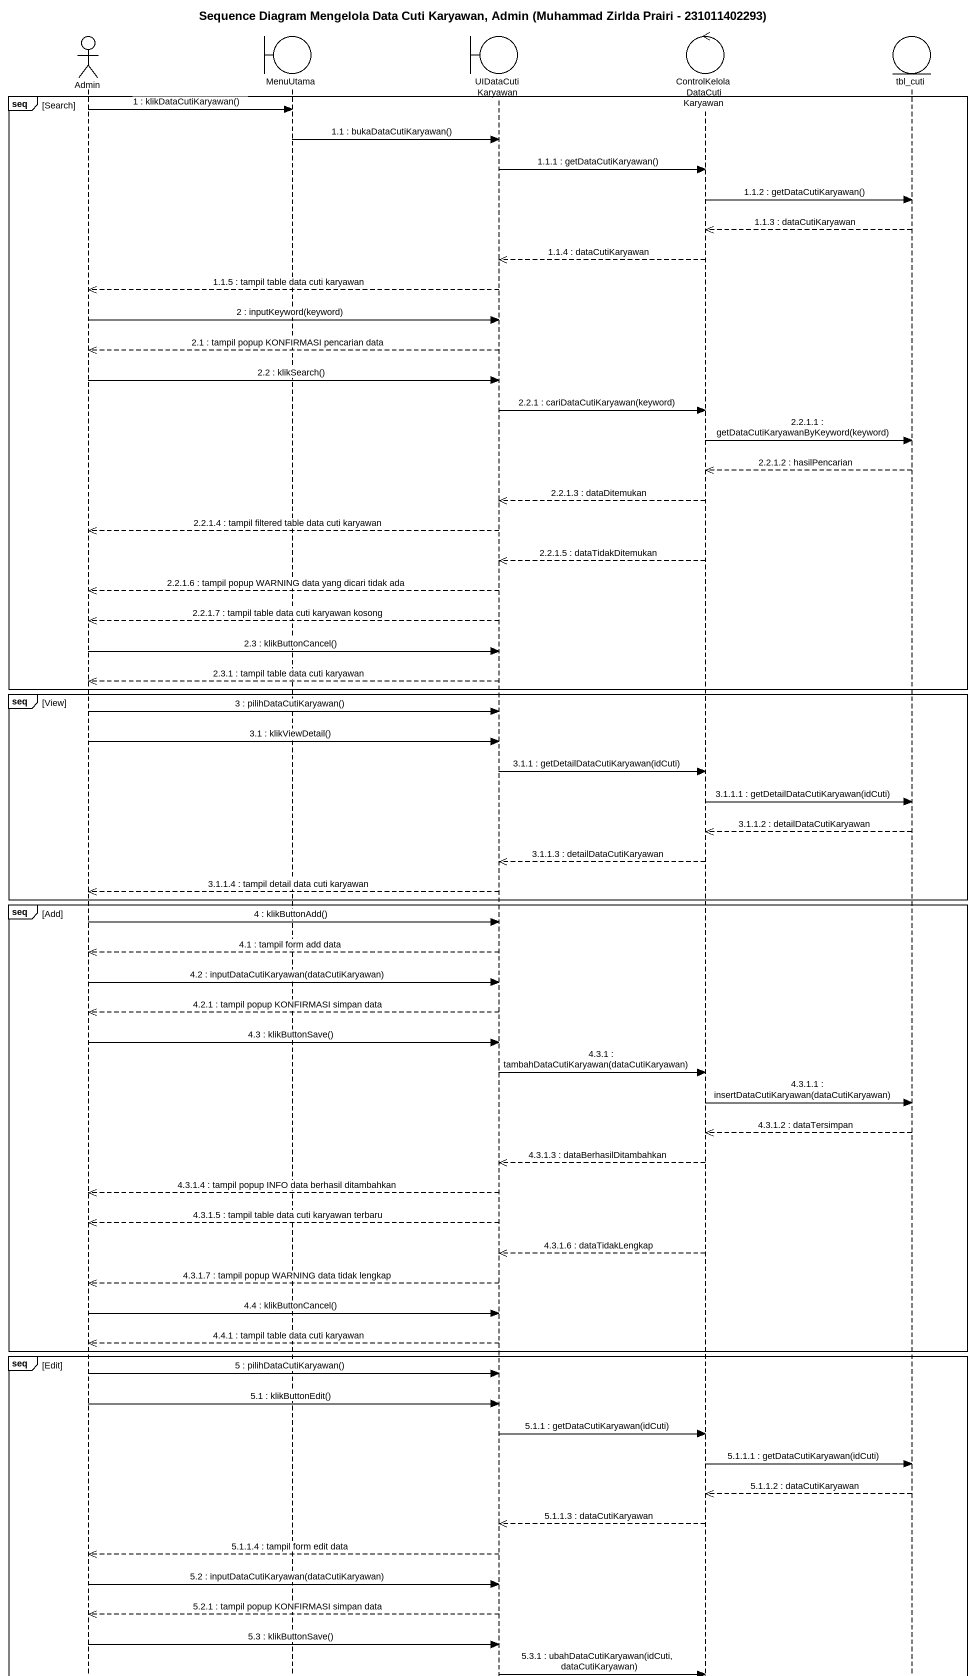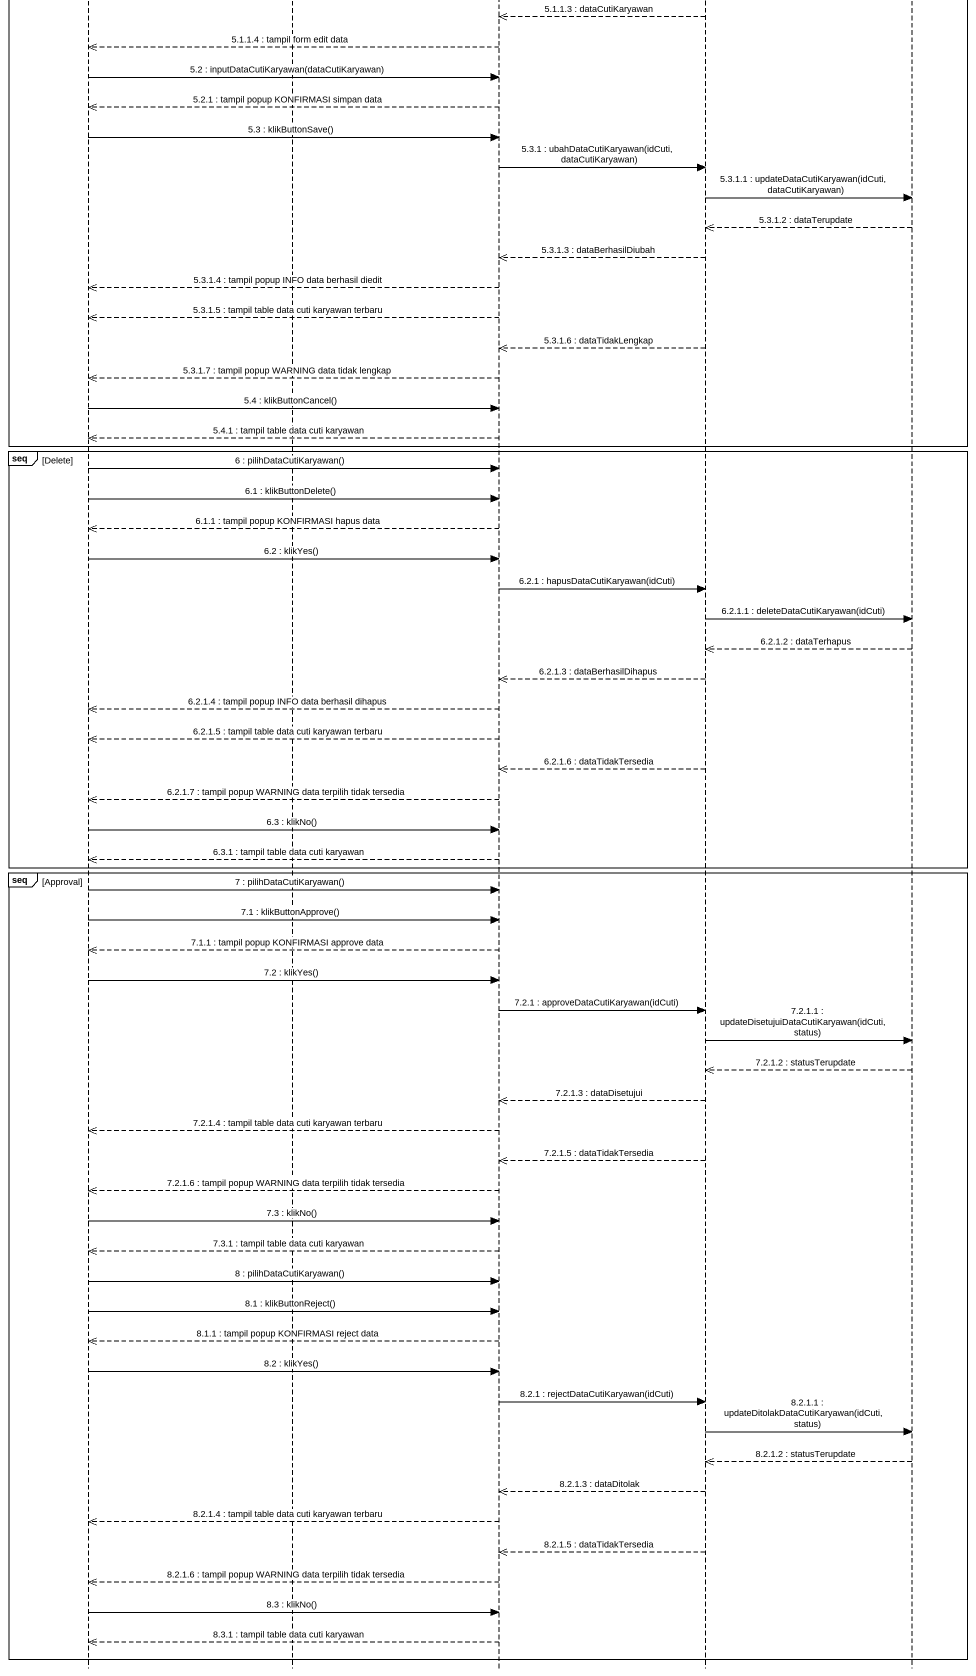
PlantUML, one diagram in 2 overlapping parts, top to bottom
@startuml
title Sequence Diagram Mengelola Data Cuti Karyawan, Admin (Muhammad Zirlda Prairi - 231011402293)
hide footbox
actor Admin
boundary MenuUtama
boundary UIDataCutiKaryawan
control "ControlKelolaDataCutiKaryawan" as ControlKelolaDataCutiKaryawa
entity tbl_cuti

group seq [Search]
  Admin -> MenuUtama : 1 : klikDataCutiKaryawan()
  MenuUtama -> UIDataCutiKaryawan : 1.1 : bukaDataCutiKaryawan()
  UIDataCutiKaryawan -> ControlKelolaDataCutiKaryawa : 1.1.1 : getDataCutiKaryawan()
  ControlKelolaDataCutiKaryawa -> tbl_cuti : 1.1.2 : getDataCutiKaryawan()
  tbl_cuti -->> ControlKelolaDataCutiKaryawa : 1.1.3 : dataCutiKaryawan
  ControlKelolaDataCutiKaryawa -->> UIDataCutiKaryawan : 1.1.4 : dataCutiKaryawan
  UIDataCutiKaryawan -->> Admin : 1.1.5 : tampil table data cuti karyawan
  Admin -> UIDataCutiKaryawan : 2 : inputKeyword(keyword)
  UIDataCutiKaryawan -->> Admin : 2.1 : tampil popup KONFIRMASI pencarian data
  Admin -> UIDataCutiKaryawan : 2.2 : klikSearch()
  UIDataCutiKaryawan -> ControlKelolaDataCutiKaryawa : 2.2.1 : cariDataCutiKaryawan(keyword)
  ControlKelolaDataCutiKaryawa -> tbl_cuti : 2.2.1.1 : getDataCutiKaryawanByKeyword(keyword)
  tbl_cuti -->> ControlKelolaDataCutiKaryawa : 2.2.1.2 : hasilPencarian
  ControlKelolaDataCutiKaryawa -->> UIDataCutiKaryawan : 2.2.1.3 : dataDitemukan
  UIDataCutiKaryawan -->> Admin : 2.2.1.4 : tampil filtered table data cuti karyawan
  ControlKelolaDataCutiKaryawa -->> UIDataCutiKaryawan : 2.2.1.5 : dataTidakDitemukan
  UIDataCutiKaryawan -->> Admin : 2.2.1.6 : tampil popup WARNING data yang dicari tidak ada
  UIDataCutiKaryawan -->> Admin : 2.2.1.7 : tampil table data cuti karyawan kosong
  Admin -> UIDataCutiKaryawan : 2.3 : klikButtonCancel()
  UIDataCutiKaryawan -->> Admin : 2.3.1 : tampil table data cuti karyawan
end
group seq [View]
  Admin -> UIDataCutiKaryawan : 3 : pilihDataCutiKaryawan()
  Admin -> UIDataCutiKaryawan : 3.1 : klikViewDetail()
  UIDataCutiKaryawan -> ControlKelolaDataCutiKaryawa : 3.1.1 : getDetailDataCutiKaryawan(idCuti)
  ControlKelolaDataCutiKaryawa -> tbl_cuti : 3.1.1.1 : getDetailDataCutiKaryawan(idCuti)
  tbl_cuti -->> ControlKelolaDataCutiKaryawa : 3.1.1.2 : detailDataCutiKaryawan
  ControlKelolaDataCutiKaryawa -->> UIDataCutiKaryawan : 3.1.1.3 : detailDataCutiKaryawan
  UIDataCutiKaryawan -->> Admin : 3.1.1.4 : tampil detail data cuti karyawan
end
group seq [Add]
  Admin -> UIDataCutiKaryawan : 4 : klikButtonAdd()
  UIDataCutiKaryawan -->> Admin : 4.1 : tampil form add data
  Admin -> UIDataCutiKaryawan : 4.2 : inputDataCutiKaryawan(dataCutiKaryawan)
  UIDataCutiKaryawan -->> Admin : 4.2.1 : tampil popup KONFIRMASI simpan data
  Admin -> UIDataCutiKaryawan : 4.3 : klikButtonSave()
  UIDataCutiKaryawan -> ControlKelolaDataCutiKaryawa : 4.3.1 : tambahDataCutiKaryawan(dataCutiKaryawan)
  ControlKelolaDataCutiKaryawa -> tbl_cuti : 4.3.1.1 : insertDataCutiKaryawan(dataCutiKaryawan)
  tbl_cuti -->> ControlKelolaDataCutiKaryawa : 4.3.1.2 : dataTersimpan
  ControlKelolaDataCutiKaryawa -->> UIDataCutiKaryawan : 4.3.1.3 : dataBerhasilDitambahkan
  UIDataCutiKaryawan -->> Admin : 4.3.1.4 : tampil popup INFO data berhasil ditambahkan
  UIDataCutiKaryawan -->> Admin : 4.3.1.5 : tampil table data cuti karyawan terbaru
  ControlKelolaDataCutiKaryawa -->> UIDataCutiKaryawan : 4.3.1.6 : dataTidakLengkap
  UIDataCutiKaryawan -->> Admin : 4.3.1.7 : tampil popup WARNING data tidak lengkap
  Admin -> UIDataCutiKaryawan : 4.4 : klikButtonCancel()
  UIDataCutiKaryawan -->> Admin : 4.4.1 : tampil table data cuti karyawan
end
group seq [Edit]
  Admin -> UIDataCutiKaryawan : 5 : pilihDataCutiKaryawan()
  Admin -> UIDataCutiKaryawan : 5.1 : klikButtonEdit()
  UIDataCutiKaryawan -> ControlKelolaDataCutiKaryawa : 5.1.1 : getDataCutiKaryawan(idCuti)
  ControlKelolaDataCutiKaryawa -> tbl_cuti : 5.1.1.1 : getDataCutiKaryawan(idCuti)
  tbl_cuti -->> ControlKelolaDataCutiKaryawa : 5.1.1.2 : dataCutiKaryawan
  ControlKelolaDataCutiKaryawa -->> UIDataCutiKaryawan : 5.1.1.3 : dataCutiKaryawan
  UIDataCutiKaryawan -->> Admin : 5.1.1.4 : tampil form edit data
  Admin -> UIDataCutiKaryawan : 5.2 : inputDataCutiKaryawan(dataCutiKaryawan)
  UIDataCutiKaryawan -->> Admin : 5.2.1 : tampil popup KONFIRMASI simpan data
  Admin -> UIDataCutiKaryawan : 5.3 : klikButtonSave()
  UIDataCutiKaryawan -> ControlKelolaDataCutiKaryawa : 5.3.1 : ubahDataCutiKaryawan(idCuti, dataCutiKaryawan)
  ControlKelolaDataCutiKaryawa -> tbl_cuti : 5.3.1.1 : updateDataCutiKaryawan(idCuti, dataCutiKaryawan)
  tbl_cuti -->> ControlKelolaDataCutiKaryawa : 5.3.1.2 : dataTerupdate
  ControlKelolaDataCutiKaryawa -->> UIDataCutiKaryawan : 5.3.1.3 : dataBerhasilDiubah
  UIDataCutiKaryawan -->> Admin : 5.3.1.4 : tampil popup INFO data berhasil diedit
  UIDataCutiKaryawan -->> Admin : 5.3.1.5 : tampil table data cuti karyawan terbaru
  ControlKelolaDataCutiKaryawa -->> UIDataCutiKaryawan : 5.3.1.6 : dataTidakLengkap
  UIDataCutiKaryawan -->> Admin : 5.3.1.7 : tampil popup WARNING data tidak lengkap
  Admin -> UIDataCutiKaryawan : 5.4 : klikButtonCancel()
  UIDataCutiKaryawan -->> Admin : 5.4.1 : tampil table data cuti karyawan
end
group seq [Delete]
  Admin -> UIDataCutiKaryawan : 6 : pilihDataCutiKaryawan()
  Admin -> UIDataCutiKaryawan : 6.1 : klikButtonDelete()
  UIDataCutiKaryawan -->> Admin : 6.1.1 : tampil popup KONFIRMASI hapus data
  Admin -> UIDataCutiKaryawan : 6.2 : klikYes()
  UIDataCutiKaryawan -> ControlKelolaDataCutiKaryawa : 6.2.1 : hapusDataCutiKaryawan(idCuti)
  ControlKelolaDataCutiKaryawa -> tbl_cuti : 6.2.1.1 : deleteDataCutiKaryawan(idCuti)
  tbl_cuti -->> ControlKelolaDataCutiKaryawa : 6.2.1.2 : dataTerhapus
  ControlKelolaDataCutiKaryawa -->> UIDataCutiKaryawan : 6.2.1.3 : dataBerhasilDihapus
  UIDataCutiKaryawan -->> Admin : 6.2.1.4 : tampil popup INFO data berhasil dihapus
  UIDataCutiKaryawan -->> Admin : 6.2.1.5 : tampil table data cuti karyawan terbaru
  ControlKelolaDataCutiKaryawa -->> UIDataCutiKaryawan : 6.2.1.6 : dataTidakTersedia
  UIDataCutiKaryawan -->> Admin : 6.2.1.7 : tampil popup WARNING data terpilih tidak tersedia
  Admin -> UIDataCutiKaryawan : 6.3 : klikNo()
  UIDataCutiKaryawan -->> Admin : 6.3.1 : tampil table data cuti karyawan
end
group seq [Approval]
  Admin -> UIDataCutiKaryawan : 7 : pilihDataCutiKaryawan()
  Admin -> UIDataCutiKaryawan : 7.1 : klikButtonApprove()
  UIDataCutiKaryawan -->> Admin : 7.1.1 : tampil popup KONFIRMASI approve data
  Admin -> UIDataCutiKaryawan : 7.2 : klikYes()
  UIDataCutiKaryawan -> ControlKelolaDataCutiKaryawa : 7.2.1 : approveDataCutiKaryawan(idCuti)
  ControlKelolaDataCutiKaryawa -> tbl_cuti : 7.2.1.1 : updateDisetujuiDataCutiKaryawan(idCuti, status)
  tbl_cuti -->> ControlKelolaDataCutiKaryawa : 7.2.1.2 : statusTerupdate
  ControlKelolaDataCutiKaryawa -->> UIDataCutiKaryawan : 7.2.1.3 : dataDisetujui
  UIDataCutiKaryawan -->> Admin : 7.2.1.4 : tampil table data cuti karyawan terbaru
  ControlKelolaDataCutiKaryawa -->> UIDataCutiKaryawan : 7.2.1.5 : dataTidakTersedia
  UIDataCutiKaryawan -->> Admin : 7.2.1.6 : tampil popup WARNING data terpilih tidak tersedia
  Admin -> UIDataCutiKaryawan : 7.3 : klikNo()
  UIDataCutiKaryawan -->> Admin : 7.3.1 : tampil table data cuti karyawan
  Admin -> UIDataCutiKaryawan : 8 : pilihDataCutiKaryawan()
  Admin -> UIDataCutiKaryawan : 8.1 : klikButtonReject()
  UIDataCutiKaryawan -->> Admin : 8.1.1 : tampil popup KONFIRMASI reject data
  Admin -> UIDataCutiKaryawan : 8.2 : klikYes()
  UIDataCutiKaryawan -> ControlKelolaDataCutiKaryawa : 8.2.1 : rejectDataCutiKaryawan(idCuti)
  ControlKelolaDataCutiKaryawa -> tbl_cuti : 8.2.1.1 : updateDitolakDataCutiKaryawan(idCuti, status)
  tbl_cuti -->> ControlKelolaDataCutiKaryawa : 8.2.1.2 : statusTerupdate
  ControlKelolaDataCutiKaryawa -->> UIDataCutiKaryawan : 8.2.1.3 : dataDitolak
  UIDataCutiKaryawan -->> Admin : 8.2.1.4 : tampil table data cuti karyawan terbaru
  ControlKelolaDataCutiKaryawa -->> UIDataCutiKaryawan : 8.2.1.5 : dataTidakTersedia
  UIDataCutiKaryawan -->> Admin : 8.2.1.6 : tampil popup WARNING data terpilih tidak tersedia
  Admin -> UIDataCutiKaryawan : 8.3 : klikNo()
  UIDataCutiKaryawan -->> Admin : 8.3.1 : tampil table data cuti karyawan
end
@enduml
